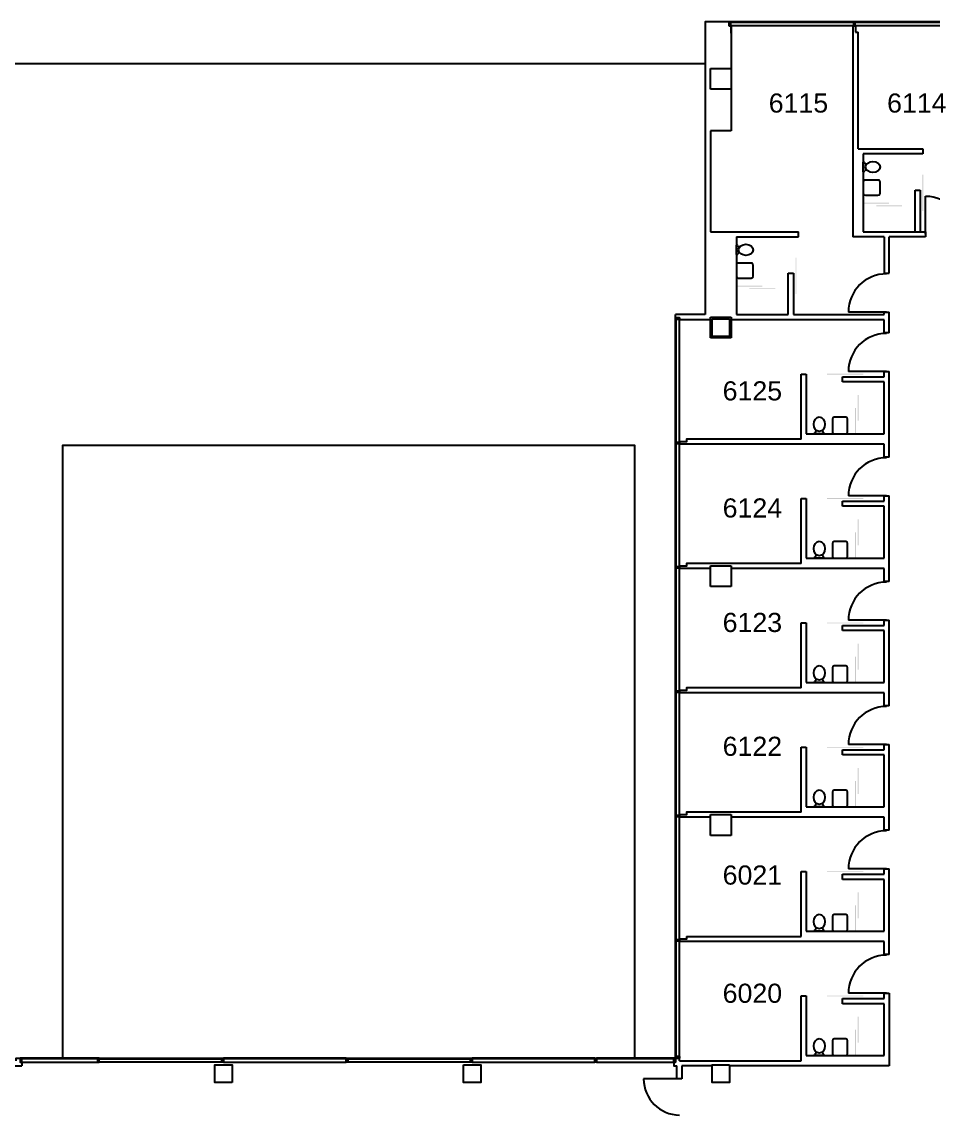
# Model space of a CAD drawing. Extents: x 2546 to 7662, y 1483 to 4928.
# Drawn here: x 5654 to 6797, y 3370 to 4742 of the extents above; entities that cross this region are included whole.
import ezdxf

# ---------------------------------------------------------------- set-up
doc = ezdxf.new("R2010")
doc.units = 0
doc.header["$LTSCALE"] = 150
doc.header["$MEASUREMENT"] = 0
doc.layers.get('0').update_dxf_attribs({"linetype": 'CONTINUOUS'})
for name, color, linetype in [('A-ANNO-TX192', 4, 'CONTINUOUS'), ('A-COLS', 5, 'CONTINUOUS'), ('A-DOOR', 2, 'CONTINUOUS'), ('A-FLOR-PFIX', 2, 'CONTINUOUS'), ('A-GLAZ', 2, 'CONTINUOUS'), ('A-GLAZ-SILL', 1, 'CONTINUOUS'), ('A-ROOF-LEVL-FINE', 1, 'CONTINUOUS'), ('A-WALL-FULL', 6, 'CONTINUOUS')]:
    doc.layers.add(name, color=color, linetype=linetype)
doc.styles.add('ARIAL', font='arial.ttf')

# ---------------------------------------------------------------- blocks, each defined once
blk = doc.blocks.new('ELLIPSE', base_point=(7228, 910))
blk.add_circle((7228, 910), 6)
blk = doc.blocks.new('endglaz')
blk.add_line((0, -4), (154, -4))
blk.add_lwpolyline([(156, -5), (156, 0), (154, 0), (154, -5)], close=True)
at = {"layer": 'A-GLAZ-SILL'}
for p, q in [((0, 0), (154, 0)), ((0, -5), (154, -5))]:
    blk.add_line(p, q, dxfattribs=at)

msp = doc.modelspace()

# ---------------------------------------------------------------- linework, layer by layer
at = {"layer": 'A-COLS'}
for p, q in [((6518, 4657), (6518, 4683)), ((6518, 4683), (6544, 4683)), ((6544, 4683), (6544, 4657)), ((6544, 4657), (6518, 4657)), ((6518, 4345), (6518, 4371)), ((6518, 4371), (6544, 4371)), ((6520, 4369), (6542, 4369)), ((6520, 4347), (6520, 4369)), ((6542, 4369), (6542, 4347)), ((6544, 4371), (6544, 4345)), ((6544, 4345), (6518, 4345)), ((6542, 4347), (6520, 4347)), ((6518, 4059), (6544, 4059)), ((6518, 4033), (6518, 4059)), ((6544, 4059), (6544, 4033)), ((6544, 4033), (6518, 4033)), ((6518, 3721), (6518, 3747)), ((6518, 3747), (6544, 3747)), ((6544, 3747), (6544, 3721)), ((6544, 3721), (6518, 3721))]:
    msp.add_line(p, q, dxfattribs=at)
for points in [[(5918, 3411), (5896, 3411), (5896, 3433), (5918, 3433)], [(6208, 3433), (6230, 3433), (6230, 3411), (6208, 3411)], [(6542, 3433), (6542, 3411), (6520, 3411), (6520, 3433)]]:
    msp.add_lwpolyline(points, close=True, dxfattribs=at)
at = {"layer": 'A-DOOR'}
for p, q in [((6787.8, 4475), (6787.8, 4523)), ((6739, 4377.5), (6691, 4377.5)), ((6739, 4302.8), (6691, 4302.8)), ((6739, 4146.8), (6691, 4146.8)), ((6739, 3990.8), (6691, 3990.8)), ((6739, 3834.8), (6691, 3834.8)), ((6739, 3678.8), (6691, 3678.8)), ((6739, 3522.8), (6691, 3522.8)), ((6479, 3415.5), (6434, 3415.5))]:
    msp.add_line(p, q, dxfattribs=at)
at = {"layer": 'A-DOOR', "extrusion": (0, 0, -1)}
msp.add_ellipse((6787.8, 4475), major_axis=(-33.9, 33.9), ratio=1, start_param=0.785398, end_param=2.356194, dxfattribs=at)
at = {"layer": 'A-DOOR'}
for centre, major_axis, ratio, start_param, end_param in [((6739, 4377.5), (33.9, 33.9), 1, 0.785398, 2.356194), ((6739, 4302.8), (33.9, 33.9), 1, 0.785398, 2.356194), ((6739, 4146.8), (33.9, 33.9), 1, 0.785398, 2.356194), ((6739, 3990.8), (33.9, 33.9), 1, 0.785398, 2.356194), ((6739, 3834.8), (33.9, 33.9), 1, 0.785398, 2.356194), ((6739, 3678.8), (33.9, 33.9), 1, 0.785398, 2.356194), ((6739, 3522.8), (33.9, 33.9), 1, 0.785398, 2.356194), ((6479, 3415.5), (-17.5, 42.1), 0.984494, 1.183592, 2.743215)]:
    msp.add_ellipse(centre, major_axis=major_axis, ratio=ratio, start_param=start_param, end_param=end_param, dxfattribs=at)
for points in [[(6784, 4504.2), (6785, 4504.2), (6784, 4549.8), (6785, 4549.8)], [(6709.7, 4514.5), (6709.7, 4513.5), (6742.2, 4514.5), (6742.2, 4513.5)], [(6726, 4511.2), (6726, 4510.2), (6758.5, 4511.2), (6758.5, 4510.2)], [(6624.8, 4400.2), (6625.8, 4400.2), (6624.8, 4445.8), (6625.8, 4445.8)], [(6550.5, 4410.5), (6550.5, 4409.5), (6583, 4410.5), (6583, 4409.5)], [(6566.8, 4407.2), (6566.8, 4406.2), (6599.2, 4407.2), (6599.2, 4406.2)], [(6709.7, 4299), (6709.7, 4300), (6664.2, 4299), (6664.2, 4300)], [(6702.8, 4241), (6703.8, 4241), (6702.8, 4273.5), (6703.8, 4273.5)], [(6699.5, 4224.7), (6700.5, 4224.7), (6699.5, 4257.2), (6700.5, 4257.2)], [(6709.7, 4143), (6709.7, 4144), (6664.2, 4143), (6664.2, 4144)], [(6702.8, 4085), (6703.8, 4085), (6702.8, 4117.5), (6703.8, 4117.5)], [(6699.5, 4068.7), (6700.5, 4068.7), (6699.5, 4101.2), (6700.5, 4101.2)], [(6709.7, 3987), (6709.7, 3988), (6664.2, 3987), (6664.2, 3988)], [(6702.8, 3929), (6703.8, 3929), (6702.8, 3961.5), (6703.8, 3961.5)], [(6699.5, 3912.7), (6700.5, 3912.7), (6699.5, 3945.2), (6700.5, 3945.2)], [(6709.7, 3831), (6709.7, 3832), (6664.2, 3831), (6664.2, 3832)], [(6702.8, 3773), (6703.8, 3773), (6702.8, 3805.5), (6703.8, 3805.5)], [(6699.5, 3756.7), (6700.5, 3756.7), (6699.5, 3789.2), (6700.5, 3789.2)], [(6709.7, 3675), (6709.7, 3676), (6664.2, 3675), (6664.2, 3676)], [(6702.8, 3617), (6703.8, 3617), (6702.8, 3649.5), (6703.8, 3649.5)], [(6699.5, 3600.7), (6700.5, 3600.7), (6699.5, 3633.2), (6700.5, 3633.2)], [(6709.7, 3519), (6709.7, 3520), (6664.2, 3519), (6664.2, 3520)], [(6702.8, 3461), (6703.8, 3461), (6702.8, 3493.5), (6703.8, 3493.5)], [(6699.5, 3444.7), (6700.5, 3444.7), (6699.5, 3477.2), (6700.5, 3477.2)]]:
    msp.add_trace(points, dxfattribs=at)
at = {"layer": 'A-FLOR-PFIX'}
for p, q in [((6709.7, 4553.5), (6709.7, 4565.5)), ((6709.7, 4541), (6709.7, 4526)), ((6728.1, 4542.9), (6712.4, 4542.9)), ((6730.8, 4526), (6730.8, 4541)), ((6712.4, 4524.1), (6728.1, 4524.1)), ((6550.5, 4449.5), (6550.5, 4461.5)), ((6550.5, 4437), (6550.5, 4422)), ((6568.9, 4438.9), (6553.1, 4438.9)), ((6571.5, 4422), (6571.5, 4437)), ((6553.1, 4420.1), (6568.9, 4420.1)), ((6671.1, 4243.1), (6671.1, 4227.4)), ((6688, 4245.8), (6673, 4245.8)), ((6689.9, 4227.4), (6689.9, 4243.1)), ((6660.5, 4224.7), (6648.5, 4224.7)), ((6673, 4224.7), (6688, 4224.7)), ((6671.1, 4087.1), (6671.1, 4071.4)), ((6688, 4089.8), (6673, 4089.8)), ((6689.9, 4071.4), (6689.9, 4087.1)), ((6660.5, 4068.7), (6648.5, 4068.7)), ((6673, 4068.7), (6688, 4068.7)), ((6671.1, 3931.1), (6671.1, 3915.4)), ((6688, 3933.8), (6673, 3933.8)), ((6689.9, 3915.4), (6689.9, 3931.1)), ((6660.5, 3912.7), (6648.5, 3912.7)), ((6673, 3912.7), (6688, 3912.7)), ((6671.1, 3775.1), (6671.1, 3759.4)), ((6688, 3777.8), (6673, 3777.8)), ((6689.9, 3759.4), (6689.9, 3775.1)), ((6660.5, 3756.7), (6648.5, 3756.7)), ((6673, 3756.7), (6688, 3756.7)), ((6688, 3621.8), (6673, 3621.8)), ((6671.1, 3619.1), (6671.1, 3603.4)), ((6689.9, 3603.4), (6689.9, 3619.1)), ((6660.5, 3600.7), (6648.5, 3600.7)), ((6673, 3600.7), (6688, 3600.7)), ((6671.1, 3463.1), (6671.1, 3447.4)), ((6688, 3465.8), (6673, 3465.8)), ((6689.9, 3447.4), (6689.9, 3463.1)), ((6660.5, 3444.7), (6648.5, 3444.7)), ((6673, 3444.7), (6688, 3444.7))]:
    msp.add_line(p, q, dxfattribs=at)
for centre, radius, start, end in [((6710.2, 4564), 1.58, 18.4349, 108.4349), ((6710.2, 4555), 1.58, 251.5651, 341.5651), ((6713.4, 4565.2), 1.79, 201.7988, 318.2571), ((6713.4, 4553.8), 1.83, 44.344, 157.6996), ((6551, 4460), 1.58, 18.4349, 108.4349), ((6554.2, 4461.2), 1.79, 201.7988, 318.2571), ((6551, 4451), 1.58, 251.5651, 341.5651), ((6554.2, 4449.8), 1.83, 44.344, 157.6996), ((6650, 4225.2), 1.58, 108.4349, 198.4349), ((6648.8, 4228.4), 1.79, 291.7988, 48.2571), ((6660.2, 4228.4), 1.83, 134.344, 247.6996), ((6659, 4225.2), 1.58, 341.5651, 71.5651), ((6648.8, 4072.4), 1.79, 291.7988, 48.2571), ((6660.2, 4072.4), 1.83, 134.344, 247.6996), ((6650, 4069.2), 1.58, 108.4349, 198.4349), ((6659, 4069.2), 1.58, 341.5651, 71.5651), ((6650, 3913.2), 1.58, 108.4349, 198.4349), ((6648.8, 3916.4), 1.79, 291.7988, 48.2571), ((6660.2, 3916.4), 1.83, 134.344, 247.6996), ((6659, 3913.2), 1.58, 341.5651, 71.5651), ((6650, 3757.2), 1.58, 108.4349, 198.4349), ((6648.8, 3760.4), 1.79, 291.7988, 48.2571), ((6660.2, 3760.4), 1.83, 134.344, 247.6996), ((6659, 3757.2), 1.58, 341.5651, 71.5651), ((6650, 3601.2), 1.58, 108.4349, 198.4349), ((6648.8, 3604.4), 1.79, 291.7988, 48.2571), ((6660.2, 3604.4), 1.83, 134.344, 247.6996), ((6659, 3601.2), 1.58, 341.5651, 71.5651), ((6650, 3445.2), 1.58, 108.4349, 198.4349), ((6648.8, 3448.4), 1.79, 291.7988, 48.2571), ((6660.2, 3448.4), 1.83, 134.344, 247.6996), ((6659, 3445.2), 1.58, 341.5651, 71.5651)]:
    msp.add_arc(centre, radius, start, end, dxfattribs=at)
for centre, major_axis, start_param, end_param in [((6712.4, 4541), (2.62, 0), 1.570796, 3.141593), ((6728.1, 4541), (2.62, 0), 6.283185, 7.853982), ((6712.4, 4526), (2.62, 0), 3.141593, 4.712389), ((6728.1, 4526), (2.62, 0), 4.712389, 6.283185), ((6553.1, 4437), (2.62, 0), 1.570796, 3.141593), ((6568.9, 4437), (2.62, 0), 6.283185, 7.853982), ((6553.1, 4422), (2.62, 0), 3.141593, 4.712389), ((6568.9, 4422), (2.62, 0), 4.712389, 6.283185), ((6673, 4243.1), (0, 2.62), 0, 1.570796), ((6688, 4243.1), (0, 2.62), 4.712389, 6.283185), ((6673, 4227.4), (0, 2.62), 1.570796, 3.141593), ((6688, 4227.4), (0, 2.62), 3.141593, 4.712389), ((6673, 4087.1), (0, 2.62), 0, 1.570796), ((6688, 4087.1), (0, 2.62), 4.712389, 6.283185), ((6673, 4071.4), (0, 2.62), 1.570796, 3.141593), ((6688, 4071.4), (0, 2.62), 3.141593, 4.712389), ((6673, 3931.1), (0, 2.62), 0, 1.570796), ((6688, 3931.1), (0, 2.62), 4.712389, 6.283185), ((6673, 3915.4), (0, 2.62), 1.570796, 3.141593), ((6688, 3915.4), (0, 2.62), 3.141593, 4.712389), ((6673, 3775.1), (0, 2.62), 0, 1.570796), ((6688, 3775.1), (0, 2.62), 4.712389, 6.283185), ((6673, 3759.4), (0, 2.62), 1.570796, 3.141593), ((6688, 3759.4), (0, 2.62), 3.141593, 4.712389), ((6673, 3619.1), (0, 2.62), 0, 1.570796), ((6688, 3619.1), (0, 2.62), 4.712389, 6.283185), ((6673, 3603.4), (0, 2.62), 1.570796, 3.141593), ((6688, 3603.4), (0, 2.62), 3.141593, 4.712389), ((6673, 3463.1), (0, 2.62), 0, 1.570796), ((6688, 3463.1), (0, 2.62), 4.712389, 6.283185), ((6673, 3447.4), (0, 2.62), 1.570796, 3.141593), ((6688, 3447.4), (0, 2.62), 3.141593, 4.712389)]:
    msp.add_ellipse(centre, major_axis=major_axis, ratio=0.714286, start_param=start_param, end_param=end_param, dxfattribs=at)
for centre in [(6654.5, 4236.8), (6654.5, 4080.8), (6654.5, 3924.8), (6654.5, 3768.8), (6654.5, 3612.8), (6654.5, 3456.8)]:
    msp.add_ellipse(centre, major_axis=(0, 9.15), ratio=0.762295, dxfattribs=at)
at = {"layer": 'A-GLAZ'}
for p, q in [((6475, 3443.5), (6475, 3588.2)), ((5749, 3440.5), (5654, 3440.5)), ((5751, 3440.5), (5905, 3440.5)), ((6061, 3440.5), (5907, 3440.5)), ((6063, 3440.5), (6217, 3440.5)), ((6373, 3440.5), (6219, 3440.5)), ((6472, 3440.5), (6375, 3440.5))]:
    msp.add_line(p, q, dxfattribs=at)
for points in [[(6474, 3590.2), (6479, 3590.2), (6479, 3588.2), (6474, 3588.2)], [(6474, 3443.5), (6479, 3443.5), (6479, 3441.5), (6474, 3441.5)], [(6474, 3441.5), (6479, 3441.5), (6479, 3443.5), (6474, 3443.5)], [(5652, 3436.5), (5654, 3436.5), (5654, 3441.5), (5652, 3441.5)], [(5749, 3436.5), (5751, 3436.5), (5751, 3441.5), (5749, 3441.5)], [(5905, 3441.5), (5907, 3441.5), (5907, 3436.5), (5905, 3436.5)], [(6063, 3436.5), (6061, 3436.5), (6061, 3441.5), (6063, 3441.5)], [(6219, 3436.5), (6217, 3436.5), (6217, 3441.5), (6219, 3441.5)], [(6375, 3436.5), (6373, 3436.5), (6373, 3441.5), (6375, 3441.5)], [(6472, 3436.5), (6474, 3436.5), (6474, 3441.5), (6472, 3441.5)], [(6474, 3436.5), (6472, 3436.5), (6472, 3441.5), (6474, 3441.5)]]:
    msp.add_lwpolyline(points, close=True, dxfattribs=at)
at = {"layer": 'A-GLAZ-SILL'}
for p, q in [((6474, 3443.5), (6474, 3588.2)), ((6479, 3443.5), (6479, 3588.2)), ((5749, 3441.5), (5654, 3441.5)), ((5654, 3436.5), (5749, 3436.5)), ((5751, 3441.5), (5905, 3441.5)), ((5905, 3436.5), (5751, 3436.5)), ((6061, 3441.5), (5907, 3441.5)), ((5907, 3436.5), (6061, 3436.5)), ((6063, 3441.5), (6217, 3441.5)), ((6217, 3436.5), (6063, 3436.5)), ((6373, 3441.5), (6219, 3441.5)), ((6219, 3436.5), (6373, 3436.5)), ((6472, 3441.5), (6375, 3441.5)), ((6375, 3436.5), (6472, 3436.5))]:
    msp.add_line(p, q, dxfattribs=at)
at = {"layer": 'A-ROOF-LEVL-FINE'}
for points in [[(5614.5, 4689.3), (6511.5, 4689.3)], [(5705.5, 3441.5), (5705.5, 4210.5), (6422.5, 4210.5), (6422.5, 3441.5)]]:
    msp.add_lwpolyline(points, dxfattribs=at)
at = {"layer": 'A-WALL-FULL'}
for p, q in [((6544, 4736.5), (6544, 4605)), ((6696.8, 4736.5), (6700, 4736.5)), ((6696.8, 4736.5), (6696.8, 4471.8)), ((6700, 4736.5), (6700, 4728.5)), ((6700, 4728.5), (6703.2, 4728.5)), ((6703.2, 4582.2), (6703.2, 4728.5)), ((6544, 4605), (6518, 4605)), ((6518, 4605), (6518, 4478.2)), ((6703.2, 4582.2), (6784.5, 4582.2)), ((6784.5, 4582.2), (6784.5, 4575.8)), ((6709.7, 4575.8), (6709.7, 4478.2)), ((6784.5, 4575.8), (6709.7, 4575.8)), ((6774.8, 4530.2), (6781.2, 4530.2)), ((6774.8, 4478.2), (6774.8, 4530.2)), ((6781.2, 4530.2), (6781.2, 4478.2)), ((6518, 4478.2), (6628.5, 4478.2)), ((6550.5, 4471.8), (6628.5, 4471.8)), ((6550.5, 4471.8), (6550.5, 4374.2)), ((6628.5, 4471.8), (6628.5, 4478.2)), ((6735.8, 4471.8), (6696.8, 4471.8)), ((6709.7, 4478.2), (6787.8, 4478.2)), ((6735.8, 4471.8), (6735.8, 4426.2)), ((6742.2, 4426.2), (6742.2, 4471.8)), ((6787.8, 4471.8), (6742.2, 4471.8)), ((6787.8, 4478.2), (6787.8, 4471.8)), ((6615.5, 4374.2), (6615.5, 4426.2)), ((6615.5, 4426.2), (6622, 4426.2)), ((6622, 4426.2), (6622, 4374.2)), ((6735.8, 4426.2), (6742.2, 4426.2)), ((6735.8, 4377.5), (6742.2, 4377.5)), ((6735.8, 4374.2), (6735.8, 4377.5)), ((6742.2, 4351.5), (6742.2, 4377.5)), ((6511.5, 4374.2), (6474, 4374.2)), ((6518, 4367.8), (6479, 4367.8)), ((6735.8, 4367.8), (6544, 4367.8)), ((6550.5, 4374.2), (6615.5, 4374.2)), ((6622, 4374.2), (6735.8, 4374.2)), ((6735.8, 4351.5), (6735.8, 4367.8)), ((6742.2, 4351.5), (6735.8, 4351.5)), ((6631.8, 4299.5), (6638.2, 4299.5)), ((6631.8, 4218.2), (6631.8, 4299.5)), ((6638.2, 4299.5), (6638.2, 4224.7)), ((6683.8, 4296.2), (6735.8, 4296.2)), ((6683.8, 4289.8), (6683.8, 4296.2)), ((6735.8, 4302.8), (6742.2, 4302.8)), ((6735.8, 4296.2), (6735.8, 4302.8)), ((6742.2, 4195.5), (6742.2, 4302.8)), ((6735.8, 4289.8), (6683.8, 4289.8)), ((6735.8, 4224.7), (6735.8, 4289.8)), ((6638.2, 4224.7), (6735.8, 4224.7)), ((6735.8, 4211.8), (6479, 4211.8)), ((6735.8, 4195.5), (6735.8, 4211.8)), ((6742.2, 4195.5), (6735.8, 4195.5)), ((6631.8, 4062.2), (6631.8, 4143.5)), ((6631.8, 4143.5), (6638.2, 4143.5)), ((6638.2, 4143.5), (6638.2, 4068.7)), ((6735.8, 4140.2), (6735.8, 4146.8)), ((6735.8, 4146.8), (6742.2, 4146.8)), ((6742.2, 4039.5), (6742.2, 4146.8)), ((6683.8, 4133.8), (6683.8, 4140.2)), ((6683.8, 4140.2), (6735.8, 4140.2)), ((6735.8, 4133.8), (6683.8, 4133.8)), ((6735.8, 4068.7), (6735.8, 4133.8)), ((6638.2, 4068.7), (6735.8, 4068.7)), ((6518, 4055.8), (6479, 4055.8)), ((6735.8, 4055.8), (6544, 4055.8)), ((6735.8, 4039.5), (6735.8, 4055.8)), ((6742.2, 4039.5), (6735.8, 4039.5)), ((6631.8, 3987.5), (6638.2, 3987.5)), ((6631.8, 3906.2), (6631.8, 3987.5)), ((6638.2, 3987.5), (6638.2, 3912.7)), ((6683.8, 3984.2), (6735.8, 3984.2)), ((6683.8, 3977.8), (6683.8, 3984.2)), ((6735.8, 3977.8), (6683.8, 3977.8)), ((6735.8, 3990.8), (6742.2, 3990.8)), ((6735.8, 3984.2), (6735.8, 3990.8)), ((6735.8, 3912.7), (6735.8, 3977.8)), ((6742.2, 3883.5), (6742.2, 3990.8)), ((6638.2, 3912.7), (6735.8, 3912.7)), ((6735.8, 3899.8), (6479, 3899.8)), ((6735.8, 3883.5), (6735.8, 3899.8)), ((6742.2, 3883.5), (6735.8, 3883.5)), ((6631.8, 3750.2), (6631.8, 3831.5)), ((6631.8, 3831.5), (6638.2, 3831.5)), ((6638.2, 3831.5), (6638.2, 3756.7)), ((6683.8, 3821.8), (6683.8, 3828.2)), ((6683.8, 3828.2), (6735.8, 3828.2)), ((6735.8, 3828.2), (6735.8, 3834.8)), ((6735.8, 3834.8), (6742.2, 3834.8)), ((6742.2, 3727.5), (6742.2, 3834.8)), ((6735.8, 3821.8), (6683.8, 3821.8)), ((6735.8, 3756.7), (6735.8, 3821.8)), ((6638.2, 3756.7), (6735.8, 3756.7)), ((6518, 3743.8), (6479, 3743.8)), ((6735.8, 3743.8), (6544, 3743.8)), ((6735.8, 3727.5), (6735.8, 3743.8)), ((6742.2, 3727.5), (6735.8, 3727.5)), ((6735.8, 3672.2), (6735.8, 3678.8)), ((6735.8, 3678.8), (6742.2, 3678.8)), ((6742.2, 3571.5), (6742.2, 3678.8)), ((6631.8, 3594.2), (6631.8, 3675.5)), ((6631.8, 3675.5), (6638.2, 3675.5)), ((6638.2, 3675.5), (6638.2, 3600.7)), ((6683.8, 3665.8), (6683.8, 3672.2)), ((6683.8, 3672.2), (6735.8, 3672.2)), ((6735.8, 3665.8), (6683.8, 3665.8)), ((6735.8, 3600.7), (6735.8, 3665.8)), ((6488, 3594.2), (6631.8, 3594.2)), ((6638.2, 3600.7), (6735.8, 3600.7)), ((6735.8, 3587.8), (6479, 3587.8)), ((6735.8, 3571.5), (6735.8, 3587.8)), ((6742.2, 3571.5), (6735.8, 3571.5)), ((6631.8, 3519.5), (6638.2, 3519.5)), ((6631.8, 3438.2), (6631.8, 3519.5)), ((6638.2, 3519.5), (6638.2, 3444.7)), ((6683.8, 3516.2), (6735.8, 3516.2)), ((6683.8, 3509.8), (6683.8, 3516.2)), ((6735.8, 3522.8), (6742.2, 3522.8)), ((6735.8, 3516.2), (6735.8, 3522.8)), ((6742.2, 3522.8), (6742.2, 3431.8)), ((6735.8, 3509.8), (6683.8, 3509.8)), ((6735.8, 3444.7), (6735.8, 3509.8)), ((6638.2, 3444.7), (6735.8, 3444.7)), ((5606, 3431.8), (5654, 3431.8)), ((6475.8, 3415.5), (6475.8, 3431.8)), ((6479, 3438.2), (6631.8, 3438.2)), ((6520, 3431.8), (6482.2, 3431.8)), ((6482.2, 3431.8), (6482.2, 3415.5)), ((6742.2, 3431.8), (6542, 3431.8)), ((6482.2, 3415.5), (6475.8, 3415.5))]:
    msp.add_line(p, q, dxfattribs=at)
for points in [[(6544, 4727.5), (6544, 4736.5), (6541.5, 4736.5), (6541.5, 4741.5), (6511.5, 4741.5), (6511.5, 4374.2)], [(6479, 4367.8), (6479, 4370.2), (6474, 4370.2), (6474, 4374.2)], [(6631.8, 4218.2), (6488, 4218.2), (6488, 4214.8), (6479, 4214.8), (6479, 4211.8)], [(6631.8, 4062.2), (6488, 4062.2), (6488, 4058.8), (6479, 4058.8), (6479, 4055.8)], [(6631.8, 3906.2), (6488, 3906.2), (6488, 3902.8), (6479, 3902.8), (6479, 3899.8)], [(6631.8, 3750.2), (6488, 3750.2), (6488, 3746.8), (6479, 3746.8), (6479, 3743.8)], [(6488, 3594.2), (6488, 3590.8), (6479, 3590.8), (6479, 3587.8)], [(5647, 3438.2), (5647, 3441.5), (5652, 3441.5), (5652, 3436.5), (5654, 3436.5), (5654, 3431.8)], [(6479, 3438.2), (6479, 3441.5), (6474, 3441.5), (6474, 3436.5), (6472, 3436.5), (6472, 3431.8), (6475.8, 3431.8)], [(6479, 3438.2), (6479, 3441.5), (6474, 3441.5), (6474, 3436.5), (6472, 3436.5), (6472, 3431.8)]]:
    msp.add_lwpolyline(points, dxfattribs=at)

# ---------------------------------------------------------------- block references
at = {"layer": 'A-FLOR-PFIX', "xscale": 1.1625, "yscale": 1.525, "rotation": 90}
for p in [(6721.8, 4559.5), (6562.5, 4455.5)]:
    msp.add_blockref('ELLIPSE', p, dxfattribs=at)
at = {"layer": 'A-GLAZ', "rotation": 179.9999999999999}
for p in [(6697.5, 4736.5), (6853.5, 4736.5)]:
    msp.add_blockref('endglaz', p, dxfattribs=at)
at = {"layer": 'A-GLAZ', "xscale": -1, "rotation": 270}
for p in [(6479, 4214.2), (6479, 4058.2), (6479, 3902.2), (6479, 3746.2), (6479, 3590.2)]:
    msp.add_blockref('endglaz', p, dxfattribs=at)

# ---------------------------------------------------------------- texts
at = {"layer": 'A-ANNO-TX192', "style": 'ARIAL'}
for s, p in [('6115', (6591.1, 4627.7)), ('6114', (6739.6, 4627.7)), ('6125', (6533.3, 4266.6)), ('6124', (6533.3, 4119.7)), ('6123', (6533.3, 3976.1)), ('6122', (6533.3, 3820.7)), ('6021', (6533.3, 3659.2)), ('6020', (6533.3, 3510.9))]:
    msp.add_text(s, height=24, dxfattribs=at).set_placement(p)

doc.saveas('drawing.dxf')
